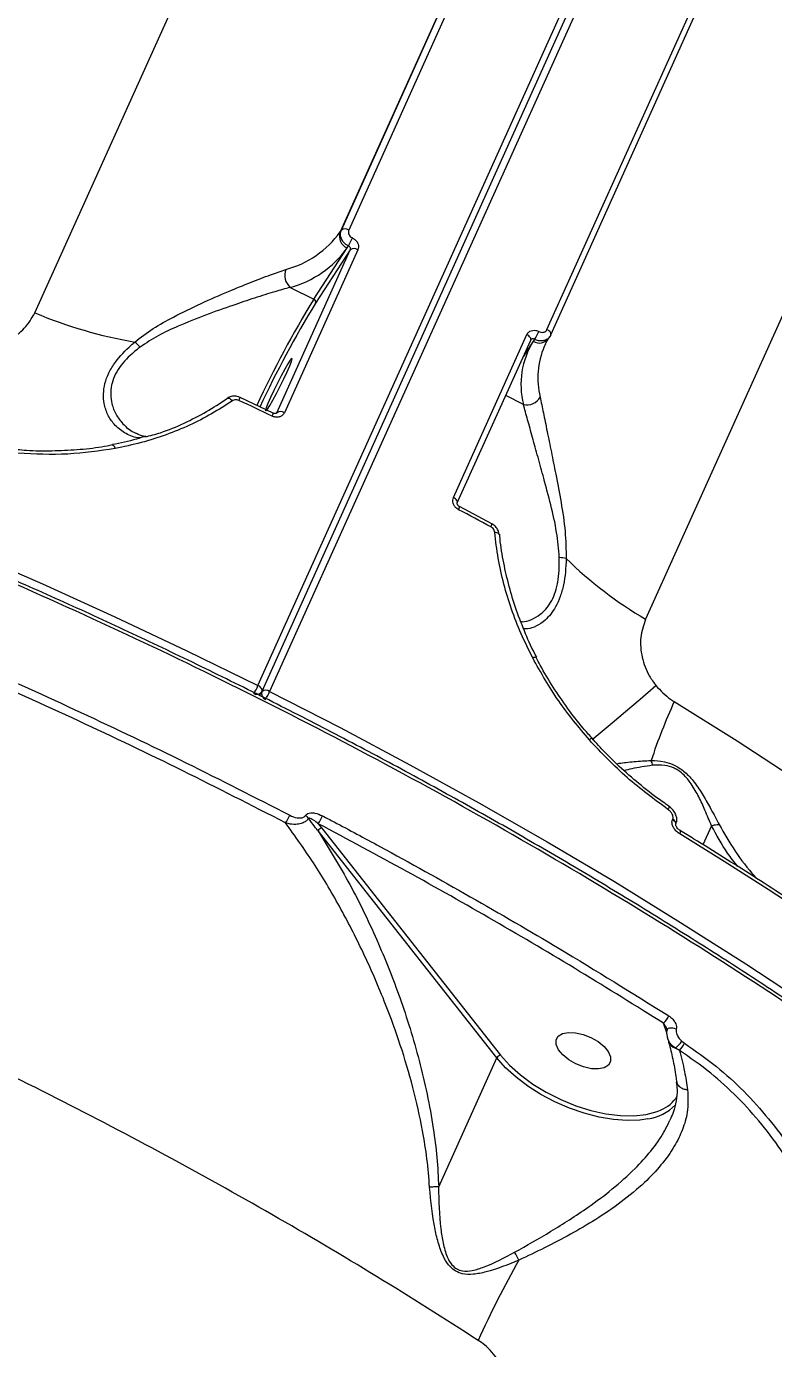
# Model space of a CAD drawing. Header units: millimetres. Extents: x -6523 to 7556, y -5559 to 6101.
# Drawn here: x -1639.4 to -1524.9, y 1370.3 to 1573 of the extents above; entities that cross this region are included whole.
import ezdxf

# ---------------------------------------------------------------- set-up
doc = ezdxf.new("R2010")
doc.units = ezdxf.units.MM
for name, color, linetype in [('DIKOM_ОБЪЕКТ', 7, 'Continuous'), ('DIKOM_РАЗМЕР_ЗОНА', 7, 'Continuous'), ('DIKOM_РАЗМЕР_ОБЪЕКТА', 7, 'Continuous')]:
    doc.layers.add(name, color=color, linetype=linetype)
doc.styles.add('style1', font='arial.ttf', dxfattribs={"width": 0.8})
doc.dimstyles.new('1-50', dxfattribs={"dimtxt": 300, "dimasz": 200, "dimexe": 100, "dimexo": 0, "dimgap": 100, "dimtad": 1, "dimtxsty": 'style1', "dimcen": 200, "dimclrd": 7, "dimclre": 7, "dimclrt": 7, "dimadec": 1, "dimazin": 2, "dimtfac": 1, "dimtmove": 0, "dimatfit": 2, "dimfxl": 0, "dimlwd": 25, "dimlwe": 18, "dimarcsym": 0})

# ---------------------------------------------------------------- blocks, each defined once
blk = doc.blocks.new('*D10')
at = {"layer": 'Defpoints', "color": 0, "transparency": 16777216}
for p in [(-1823.23, 4314.24), (3842.01, -3170.82), (6537.88, -3170.82)]:
    blk.add_point(p, dxfattribs=at)
at = {"layer": 'DIKOM_РАЗМЕР_ОБЪЕКТА', "color": 7, "lineweight": 18, "transparency": 16777216}
for p, q in [((-1823.23, 4314.24), (6637.88, 4314.24)), ((3842.01, -3170.82), (6637.88, -3170.82))]:
    blk.add_line(p, q, dxfattribs=at)
at = {"layer": 'DIKOM_РАЗМЕР_ОБЪЕКТА', "color": 7, "lineweight": 25, "transparency": 16777216}
blk.add_line((6537.88, 3914.24), (6537.88, -2770.82), dxfattribs=at)
at = {"layer": 'DIKOM_РАЗМЕР_ОБЪЕКТА', "color": 7, "transparency": 16777216}
for points in [[(6471.22, 3914.24), (6604.55, 3914.24), (6537.88, 4314.24)], [(6471.22, -2770.82), (6604.55, -2770.82), (6537.88, -3170.82)]]:
    blk.add_solid(points, dxfattribs=at)
at = {"layer": 'DIKOM_РАЗМЕР_ОБЪЕКТА', "color": 7, "transparency": 16777216, "insert": (6304.71, 207.11), "char_height": 300, "attachment_point": 5, "rotation": 90, "style": 'style1'}
blk.add_mtext('7500', dxfattribs=at)
blk = doc.blocks.new('*D13')
at = {"layer": 'Defpoints', "color": 0, "transparency": 16777216}
for p in [(-2358.18, 6101.03), (4341.71, -4605.15), (7455.88, -4605.15)]:
    blk.add_point(p, dxfattribs=at)
at = {"layer": 'DIKOM_РАЗМЕР_ЗОНА', "color": 7, "lineweight": 18, "transparency": 16777216}
for p, q in [((-2358.18, 6101.03), (7555.88, 6101.03)), ((4341.71, -4605.15), (7555.88, -4605.15))]:
    blk.add_line(p, q, dxfattribs=at)
at = {"layer": 'DIKOM_РАЗМЕР_ЗОНА', "color": 7, "lineweight": 25, "transparency": 16777216}
blk.add_line((7455.88, 5701.03), (7455.88, -4205.15), dxfattribs=at)
at = {"layer": 'DIKOM_РАЗМЕР_ЗОНА', "color": 7, "transparency": 16777216}
for points in [[(7389.22, 5701.03), (7522.55, 5701.03), (7455.88, 6101.03)], [(7389.22, -4205.15), (7522.55, -4205.15), (7455.88, -4605.15)]]:
    blk.add_solid(points, dxfattribs=at)
at = {"layer": 'DIKOM_РАЗМЕР_ЗОНА', "color": 7, "transparency": 16777216, "insert": (7222.71, 375.61), "char_height": 300, "attachment_point": 5, "rotation": 90, "style": 'style1'}
blk.add_mtext('10700', dxfattribs=at)

msp = doc.modelspace()

# ---------------------------------------------------------------- linework, layer by layer
at = {"layer": 'DIKOM_ОБЪЕКТ', "color": 7, "linetype": 'Continuous', "lineweight": 15}
for p, q in [((-1603.926, 1471.953), (-1433.659, 1849.744)), ((-1603.297, 1471.104), (-1433.03, 1848.896)), ((-1431.871, 1848.847), (-1602.139, 1471.056)), ((-1638.133, 1529.118), (-1515.005, 1802.314)), ((-1421.372, 1755.339), (-1544.499, 1482.143)), ((-1562.136, 1606.304), (-1591.335, 1541.518)), ((-1591.147, 1541.806), (-1561.948, 1606.592)), ((-1560.808, 1606.599), (-1590.007, 1541.812)), ((-1559.616, 1526.566), (-1530.417, 1591.352)), ((-1559.025, 1525.737), (-1529.826, 1590.523)), ((-1591.335, 1541.518), (-1591.147, 1541.806)), ((-1601.027, 1513.799), (-1589.77, 1538.777)), ((-1588.625, 1538.781), (-1599.882, 1513.803)), ((-1595.379, 1531.206), (-1590.255, 1539.062)), ((-1589.77, 1538.777), (-1595.109, 1530.592)), ((-1590.255, 1539.062), (-1590.056, 1539.367)), ((-1598.991, 1533.018), (-1595.379, 1531.206)), ((-1573.961, 1500.799), (-1562.703, 1525.777)), ((-1573.364, 1499.967), (-1562.107, 1524.945)), ((-1561.72, 1524.746), (-1563.263, 1522.381)), ((-1562.103, 1524.942), (-1562.094, 1524.954)), ((-1561.521, 1525.051), (-1561.72, 1524.746)), ((-1559.341, 1525.214), (-1559.153, 1525.503)), ((-1559.045, 1525.7), (-1559.163, 1525.509)), ((-1559.045, 1525.7), (-1559.025, 1525.737)), ((-1559.975, 1524.078), (-1560.032, 1523.953)), ((-1563.233, 1515.078), (-1565.942, 1516.437)), ((-1601.586, 1513.73), (-1606.669, 1516.134)), ((-1601.057, 1513.751), (-1601.027, 1513.799)), ((-1568.076, 1496.772), (-1573.016, 1499.397)), ((-1603.708, 1470.453), (-1603.371, 1470.969)), ((-1540.931, 1453.451), (-1540.923, 1453.447)), ((-1540.372, 1451.399), (-1540.341, 1451.467)), ((-1567.307, 1414.873), (-1594.725, 1449.684)), ((-1594.698, 1450.788), (-1594.151, 1450.095)), ((-1594.151, 1450.095), (-1566.733, 1415.284)), ((-1539.875, 1450.642), (-1539.851, 1450.696)), ((-1534.386, 1450.474), (-1535.697, 1447.565)), ((-1541.264, 1418.745), (-1541.748, 1420.193)), ((-1541.05, 1417.707), (-1540.986, 1417.471)), ((-1538.945, 1417.426), (-1538.543, 1417.119)), ((-1539.311, 1416.028), (-1539.936, 1416.384)), ((-1576.219, 1395.099), (-1567.307, 1414.873))]:
    msp.add_line(p, q, dxfattribs=at)
at = {"layer": 'DIKOM_ОБЪЕКТ', "color": 7, "linetype": 'Continuous', "lineweight": 15, "flags": 128}
for points in [[(-1839.85, 1546.165), (-1828.911, 1544.649), (-1817.882, 1542.917), (-1806.774, 1540.971), (-1795.594, 1538.812), (-1784.352, 1536.441), (-1773.059, 1533.862), (-1761.723, 1531.076), (-1750.355, 1528.085), (-1738.963, 1524.891), (-1727.557, 1521.499), (-1716.147, 1517.91), (-1704.743, 1514.127), (-1693.354, 1510.154), (-1681.989, 1505.994), (-1670.659, 1501.651), (-1659.372, 1497.128), (-1648.139, 1492.429), (-1636.968, 1487.557), (-1625.869, 1482.518), (-1614.852, 1477.315), (-1603.926, 1471.953)], [(-1559.025, 1525.737), (-1559.007, 1525.791), (-1559.003, 1525.896), (-1559.033, 1526.009), (-1559.096, 1526.127), (-1559.19, 1526.247), (-1559.311, 1526.362), (-1559.455, 1526.47), (-1559.616, 1526.566)], [(-1562.107, 1524.945), (-1562.089, 1525), (-1562.085, 1525.105), (-1562.116, 1525.218), (-1562.18, 1525.337), (-1562.274, 1525.457), (-1562.396, 1525.573), (-1562.541, 1525.681), (-1562.703, 1525.777)], [(-1602.02, 1516.138), (-1602.414, 1515.228), (-1602.672, 1514.551), (-1602.774, 1514.162), (-1602.71, 1514.091), (-1602.487, 1514.346), (-1602.123, 1514.905), (-1601.646, 1515.724), (-1601.095, 1516.735), (-1600.516, 1517.856), (-1599.954, 1518.998), (-1599.457, 1520.067), (-1599.062, 1520.977), (-1598.804, 1521.654), (-1598.702, 1522.044), (-1598.766, 1522.114), (-1598.989, 1521.859), (-1599.353, 1521.3), (-1599.83, 1520.482), (-1600.381, 1519.471), (-1600.96, 1518.349), (-1601.522, 1517.207), (-1602.02, 1516.138)], [(-1608.732, 1515.931), (-1608.67, 1515.998), (-1608.666, 1516)], [(-1608.666, 1516), (-1608.587, 1516.035), (-1608.486, 1516.041), (-1608.371, 1516.017), (-1608.247, 1515.961), (-1608.117, 1515.878), (-1607.986, 1515.769), (-1607.859, 1515.639)], [(-1601.766, 1513.281), (-1602.401, 1513.584), (-1603.037, 1513.886), (-1603.672, 1514.188), (-1604.308, 1514.489), (-1604.945, 1514.789), (-1605.581, 1515.089), (-1606.218, 1515.389), (-1606.855, 1515.688)], [(-1626.224, 1508.821), (-1626.22, 1508.822), (-1626.158, 1508.817), (-1626.09, 1508.777), (-1626.021, 1508.703), (-1625.953, 1508.599), (-1625.887, 1508.467), (-1625.826, 1508.313)], [(-1573.364, 1499.967), (-1573.347, 1500.022), (-1573.343, 1500.127), (-1573.373, 1500.24), (-1573.437, 1500.359), (-1573.532, 1500.479), (-1573.653, 1500.595), (-1573.798, 1500.703), (-1573.961, 1500.799)], [(-1568.218, 1496.304), (-1568.835, 1496.634), (-1569.452, 1496.964), (-1570.07, 1497.293), (-1570.688, 1497.621), (-1571.306, 1497.95), (-1571.925, 1498.277), (-1572.544, 1498.605), (-1573.163, 1498.931)], [(-1566.963, 1495.134), (-1566.967, 1495.155), (-1567.001, 1495.229), (-1567.07, 1495.296), (-1567.172, 1495.354), (-1567.302, 1495.401), (-1567.455, 1495.436), (-1567.627, 1495.455)], [(-1561.276, 1476.253), (-1561.293, 1476.274), (-1561.343, 1476.293), (-1561.423, 1476.295), (-1561.529, 1476.278), (-1561.659, 1476.244), (-1561.806, 1476.194)], [(-1603.297, 1471.104), (-1603.279, 1471.162), (-1603.276, 1471.269), (-1603.31, 1471.386), (-1603.378, 1471.508), (-1603.478, 1471.631), (-1603.606, 1471.748), (-1603.757, 1471.857), (-1603.926, 1471.953)], [(-1552.709, 1463.674), (-1551.44, 1464.743), (-1549.636, 1466.269), (-1547.601, 1467.994), (-1545.355, 1469.903), (-1542.92, 1471.975)], [(-1602.139, 1471.056), (-1591.33, 1465.514), (-1580.632, 1459.822), (-1570.053, 1453.986), (-1559.603, 1448.011), (-1549.29, 1441.9), (-1539.123, 1435.66), (-1529.111, 1429.296), (-1519.262, 1422.813), (-1509.584, 1416.217), (-1500.085, 1409.513), (-1490.774, 1402.706), (-1481.658, 1395.803), (-1472.745, 1388.809), (-1464.043, 1381.731), (-1455.559, 1374.574), (-1447.299, 1367.343)], [(-1540.104, 1469.5), (-1530.466, 1463.469), (-1520.987, 1457.317), (-1511.677, 1451.049), (-1502.545, 1444.671), (-1493.599, 1438.188), (-1484.848, 1431.608), (-1476.299, 1424.935), (-1467.961, 1418.176), (-1459.841, 1411.338), (-1451.946, 1404.426), (-1444.285, 1397.448), (-1436.865, 1390.409), (-1429.691, 1383.316), (-1422.772, 1376.177), (-1416.113, 1368.996)], [(-1540.923, 1453.447), (-1540.915, 1453.438), (-1540.907, 1453.396), (-1540.919, 1453.327), (-1540.951, 1453.233), (-1541.002, 1453.117), (-1541.07, 1452.985)], [(-1539.851, 1450.696), (-1539.827, 1450.793), (-1539.855, 1450.958), (-1539.957, 1451.134), (-1540.123, 1451.309), (-1540.341, 1451.467)], [(-1539.882, 1450.627), (-1539.858, 1450.725), (-1539.886, 1450.89), (-1539.987, 1451.066), (-1540.154, 1451.241), (-1540.372, 1451.399)], [(-1539.246, 1449.215), (-1539.185, 1449.361), (-1539.144, 1449.487), (-1539.122, 1449.589), (-1539.122, 1449.662), (-1539.142, 1449.705), (-1539.148, 1449.709)], [(-1486.946, 1413.928), (-1493.201, 1418.51), (-1499.542, 1423.047), (-1505.965, 1427.537), (-1512.47, 1431.978), (-1519.053, 1436.368), (-1525.711, 1440.705), (-1532.443, 1444.988), (-1539.246, 1449.215)], [(-1539.785, 1419.292), (-1540.047, 1419.386), (-1540.325, 1419.443), (-1540.596, 1419.461), (-1540.837, 1419.436), (-1541.031, 1419.371), (-1541.16, 1419.272), (-1541.209, 1419.173)], [(-1558.206, 1417.629), (-1557.877, 1418.205), (-1557.236, 1418.602), (-1556.336, 1418.787), (-1555.249, 1418.744), (-1554.064, 1418.479), (-1552.876, 1418.011), (-1551.781, 1417.379), (-1550.87, 1416.634), (-1550.214, 1415.837), (-1549.868, 1415.052), (-1549.859, 1414.342), (-1550.188, 1413.765), (-1550.829, 1413.369), (-1551.729, 1413.184), (-1552.816, 1413.226), (-1554.002, 1413.492), (-1555.19, 1413.96), (-1556.284, 1414.591), (-1557.196, 1415.336), (-1557.851, 1416.134), (-1558.198, 1416.919), (-1558.206, 1417.629)], [(-1566.733, 1415.284), (-1565.349, 1413.746), (-1563.692, 1412.263), (-1561.802, 1410.869), (-1559.724, 1409.6), (-1557.508, 1408.484), (-1555.209, 1407.55), (-1552.881, 1406.819), (-1550.581, 1406.31), (-1548.364, 1406.034), (-1546.285, 1405.999), (-1544.392, 1406.205), (-1542.733, 1406.648), (-1542.194, 1406.866)], [(-1544.161, 1405.529), (-1545.37, 1405.356), (-1547.326, 1405.285), (-1549.432, 1405.437), (-1551.641, 1405.81), (-1553.906, 1406.394), (-1556.177, 1407.179), (-1558.406, 1408.146), (-1560.544, 1409.274), (-1562.544, 1410.54), (-1564.363, 1411.915), (-1565.963, 1413.37), (-1567.307, 1414.873)]]:
    msp.add_lwpolyline(points, dxfattribs=at)
at = {"layer": 'DIKOM_ОБЪЕКТ', "color": 7, "linetype": 'Continuous', "lineweight": 15}
for centre, radius, start, end in [((-1603.548, 1550.28), 15.032, 285.01087, 324.34319), ((-1589.483, 1540.866), 1.963, 160.63055, 246.8387), ((-1590.572, 1541.014), 0.978, 54.69301, 126.00195), ((-1603.079, 1548.263), 15.784, 285.01043, 324.34202), ((-1608.563, 1549.166), 20.941, 332.10144, 335.85861), ((-1589.194, 1537.982), 0.982, 54.5334, 125.90786), ((-1597.341, 1534.869), 2.48, 158.91803, 228.28472), ((-1453.148, 1444.413), 166.621, 148.60755, 154.97615), ((-1453.829, 1444.616), 165.384, 148.67766, 154.94558), ((-1595.572, 1530.754), 0.491, 340.63449, 66.82833), ((-1610.632, 1594.64), 71.059, 247.23136, 260.12316), ((-1626.635, 1519.96), 6.033, 40.03601, 50.78456), ((-1551.082, 1518.129), 12.528, 148.11771, 194.09503), ((-1560.791, 1526.301), 1.812, 239.14326, 323.13514), ((-1567.672, 1529.275), 7.462, 325.52098, 336.08838), ((-1548.547, 1519.101), 12.468, 157.09811, 193.43268), ((-1609.731, 1517.148), 3.225, 333.08568, 341.68545), ((-1562.679, 1517.289), 2.279, 255.93316, 331.59498), ((-1603.707, 1514.32), 2.202, 331.84006, 344.45754), ((-1600.452, 1513.004), 0.982, 54.5334, 125.90786), ((-1573.867, 1499.41), 0.851, 325.75892, 359.08745), ((-1568.857, 1496.753), 0.781, 324.89276, 1.41472), ((-1558.042, 1485.218), 6.377, 77.55995, 87.17476), ((-1512.681, 1536.373), 62.876, 225.60651, 239.59898), ((-1614.21, 1476.535), 11.259, 328.99262, 335.98687), ((-1604.096, 1471.513), 0.906, 239.15099, 323.12189), ((-1602.387, 1470.746), 0.987, 162.68624, 246.71487), ((-1604.209, 1471.515), 1, 326.88297, 335.73929), ((-1602.741, 1470.231), 1.021, 53.8449, 123.71437), ((-1611.871, 1475.392), 10.654, 328.59595, 335.98771), ((-1461.173, 1433.326), 86.825, 155.37845, 161.77877), ((-1551.733, 1462.21), 1.986, 121.1717, 134.40945), ((-1546.07, 1459.338), 2.678, 8.5505, 25.13091), ((-1606.98, 1455.628), 8.673, 327.08205, 335.88778), ((-1597.527, 1450.711), 1.597, 33.5933, 56.4067), ((-1600.841, 1455.009), 7.453, 325.50266, 336.1123), ((-1594.065, 1449.369), 0.731, 96.68889, 154.40109), ((-1544.092, 1422.696), 3.429, 313.11477, 336.44318), ((-1539.432, 1417.961), 1.655, 198.57408, 252.26258), ((-1543.591, 1420.854), 5.774, 309.27061, 323.58058), ((-1541.766, 1418.572), 3.536, 313.97927, 335.72675), ((-1566.647, 1414.557), 0.731, 96.69401, 154.39597), ((-1544.262, 1411.893), 5.436, 292.35549, 328.21287), ((-1545.31, 1413.104), 7.662, 278.6226, 314.69101), ((-1570.926, 1380.786), 7.664, 23.85371, 34.07129), ((-1444.826, 1315.951), 137.105, 150.29793, 156.06899)]:
    msp.add_arc(centre, radius, start, end, dxfattribs=at)
for points, knots in [([(-1483.323, 1394.983), (-1486.743, 1397.578), (-1495.957, 1404.569), (-1511.56, 1415.669), (-1530.238, 1428.146), (-1549.705, 1440.302), (-1569.912, 1452.086), (-1590.808, 1463.444), (-1611.934, 1474.127), (-1633.211, 1484.115), (-1654.559, 1493.403), (-1676.326, 1502.141), (-1698.454, 1510.275), (-1720.872, 1517.76), (-1743.088, 1524.433), (-1765.029, 1530.289), (-1786.632, 1535.343), (-1808.248, 1539.677), (-1829.802, 1543.244), (-1851.215, 1546.013), (-1872.016, 1547.923), (-1892.148, 1548.987), (-1911.57, 1549.238), (-1930.598, 1548.679), (-1949.147, 1547.278), (-1967.14, 1545.018), (-1984.182, 1541.949), (-2000.235, 1538.101), (-2015.286, 1533.521), (-2029.582, 1528.133), (-2043.03, 1521.917), (-2055.597, 1514.897), (-2066.396, 1507.474), (-2073.334, 1502.12), (-2076.292, 1499.277), (-2076.597, 1498.984)], [0, 0, 0, 0, 0.0184442, 0.04969, 0.0809599, 0.1122057, 0.1443591, 0.1765388, 0.2086921, 0.2399379, 0.2712077, 0.3024535, 0.3346069, 0.3667865, 0.3989399, 0.4301857, 0.4614556, 0.4927014, 0.5248547, 0.5570344, 0.5891877, 0.6204335, 0.6517033, 0.6829491, 0.7151025, 0.7472821, 0.7794355, 0.8106811, 0.8419511, 0.8731969, 0.9053502, 0.9375297, 0.9696831, 0.9968779, 1, 1, 1, 1]), ([(-1483.305, 1395.508), (-1484.489, 1396.423), (-1488.535, 1399.55), (-1495.633, 1404.802), (-1504.571, 1411.251), (-1513.657, 1417.582), (-1522.858, 1423.788), (-1532.178, 1429.87), (-1541.62, 1435.829), (-1551.188, 1441.669), (-1560.883, 1447.392), (-1570.709, 1452.998), (-1580.668, 1458.49), (-1590.762, 1463.869), (-1600.998, 1469.137), (-1611.363, 1474.288), (-1621.825, 1479.306), (-1632.341, 1484.169), (-1642.882, 1488.863), (-1653.443, 1493.388), (-1664.029, 1497.745), (-1674.642, 1501.937), (-1685.288, 1505.965), (-1695.967, 1509.83), (-1706.684, 1513.533), (-1717.441, 1517.075), (-1728.242, 1520.458), (-1739.084, 1523.68), (-1749.941, 1526.732), (-1760.767, 1529.602), (-1771.523, 1532.278), (-1782.197, 1534.759), (-1792.794, 1537.045), (-1803.32, 1539.138), (-1813.777, 1541.04), (-1824.169, 1542.751), (-1834.497, 1544.271), (-1844.766, 1545.601), (-1854.978, 1546.741), (-1865.135, 1547.691), (-1875.218, 1548.448), (-1885.188, 1549.01), (-1895.004, 1549.373), (-1904.649, 1549.536), (-1914.126, 1549.501), (-1923.439, 1549.268), (-1932.59, 1548.837), (-1941.584, 1548.209), (-1950.422, 1547.383), (-1959.107, 1546.359), (-1967.641, 1545.136), (-1976.027, 1543.713), (-1984.254, 1542.092), (-1992.295, 1540.279), (-2000.115, 1538.279), (-2007.697, 1536.097), (-2015.036, 1533.735), (-2022.137, 1531.191), (-2029.003, 1528.467), (-2035.636, 1525.56), (-2042.038, 1522.472), (-2048.21, 1519.199), (-2054.154, 1515.743), (-2059.87, 1512.1), (-2065.362, 1508.276), (-2070.586, 1504.265), (-2074.282, 1501.249), (-2076.15, 1499.523), (-2076.452, 1499.244)], [0, 0, 0, 0, 0.0064609, 0.0220861, 0.0377157, 0.0532677, 0.0687479, 0.084174, 0.0995636, 0.1149342, 0.1303035, 0.1456855, 0.1610954, 0.1765507, 0.1920689, 0.2076676, 0.2233012, 0.2388777, 0.2543768, 0.2698166, 0.2852147, 0.3005886, 0.3159561, 0.3313329, 0.3467323, 0.3621721, 0.3776696, 0.3932424, 0.4088786, 0.4244889, 0.4400112, 0.4554691, 0.4708801, 0.486262, 0.5016321, 0.517008, 0.5324016, 0.5478303, 0.5633116, 0.578863, 0.5944935, 0.6101222, 0.6256725, 0.6411532, 0.6565817, 0.6719757, 0.6873527, 0.7027303, 0.718122, 0.7335431, 0.7490114, 0.7645442, 0.7801587, 0.7957935, 0.811373, 0.8268766, 0.8423217, 0.8577256, 0.8731055, 0.8884787, 0.9038609, 0.9192648, 0.9347078, 0.9502066, 0.9657787, 0.981401, 0.9969862, 1, 1, 1, 1]), ([(-1590.056, 1539.367), (-1590.185, 1539.439), (-1590.51, 1539.622), (-1590.93, 1540.056), (-1591.226, 1540.632), (-1591.324, 1541.25), (-1591.206, 1541.62), (-1591.147, 1541.806)], [0, 0, 0, 0, 0.1417238, 0.3564081, 0.5709468, 0.7854399, 1, 1, 1, 1]), ([(-1590.007, 1541.812), (-1590.036, 1541.72), (-1590.095, 1541.535), (-1590.045, 1541.227), (-1589.895, 1540.941), (-1589.682, 1540.726), (-1589.518, 1540.636), (-1589.453, 1540.601)], [0, 0, 0, 0, 0.2142173, 0.4285345, 0.6431538, 0.8580422, 1, 1, 1, 1]), ([(-1589.77, 1538.777), (-1589.755, 1538.823), (-1589.726, 1538.915), (-1589.753, 1539.067), (-1589.83, 1539.206), (-1589.939, 1539.309), (-1590.022, 1539.35), (-1590.056, 1539.367)], [0, 0, 0, 0, 0.214, 0.4280723, 0.642753, 0.8578619, 1, 1, 1, 1]), ([(-1589.453, 1540.601), (-1589.356, 1540.547), (-1589.11, 1540.412), (-1588.792, 1540.09), (-1588.567, 1539.66), (-1588.492, 1539.198), (-1588.58, 1538.92), (-1588.625, 1538.781)], [0, 0, 0, 0, 0.1418355, 0.3567266, 0.5713442, 0.7857353, 1, 1, 1, 1]), ([(-1622.821, 1524.634), (-1621.902, 1525.343), (-1620.059, 1526.762), (-1616.562, 1528.679), (-1612.647, 1530.59), (-1608.639, 1532.326), (-1605.065, 1533.794), (-1602.068, 1534.952), (-1600.422, 1535.504), (-1599.655, 1535.761)], [0, 0, 0, 0, 0.1281518, 0.2567392, 0.4268172, 0.5968778, 0.7373126, 0.877574, 1, 1, 1, 1]), ([(-1598.991, 1533.018), (-1599.762, 1532.804), (-1601.422, 1532.345), (-1604.413, 1531.397), (-1607.971, 1530.201), (-1611.95, 1528.799), (-1615.822, 1527.24), (-1619.279, 1525.673), (-1621.105, 1524.451), (-1622.016, 1523.841)], [0, 0, 0, 0, 0.12270462, 0.26426568, 0.40599267, 0.57712141, 0.74823687, 0.87438608, 1, 1, 1, 1]), ([(-1646.725, 1524.053), (-1646.145, 1524.064), (-1644.522, 1524.095), (-1642.02, 1524.922), (-1639.569, 1526.639), (-1638.615, 1528.287), (-1638.133, 1529.118)], [0, 0, 0, 0, 0.1529609, 0.4283747, 0.7114383, 1, 1, 1, 1]), ([(-1562.703, 1525.777), (-1562.658, 1525.859), (-1562.544, 1526.068), (-1562.237, 1526.314), (-1561.803, 1526.454), (-1561.315, 1526.447), (-1561.005, 1526.316), (-1560.851, 1526.251)], [0, 0, 0, 0, 0.1405858, 0.3550825, 0.5698646, 0.7848849, 1, 1, 1, 1]), ([(-1560.851, 1526.251), (-1560.747, 1526.207), (-1560.541, 1526.12), (-1560.216, 1526.115), (-1559.927, 1526.208), (-1559.722, 1526.372), (-1559.646, 1526.511), (-1559.616, 1526.566)], [0, 0, 0, 0, 0.2151467, 0.4302087, 0.6450421, 0.8595188, 1, 1, 1, 1]), ([(-1622.01, 1509.935), (-1622.139, 1509.943), (-1623.032, 1510.003), (-1624.417, 1510.677), (-1625.954, 1511.869), (-1626.996, 1513.438), (-1627.534, 1515.031), (-1627.662, 1516.67), (-1627.455, 1518.256), (-1626.847, 1519.912), (-1625.613, 1521.955), (-1624.124, 1523.519), (-1622.995, 1524.485), (-1622.821, 1524.634)], [0, 0, 0, 0, 0.0230668, 0.1597144, 0.2963008, 0.40486, 0.513295, 0.5932589, 0.6731306, 0.7544412, 0.8357428, 0.9746057, 1, 1, 1, 1]), ([(-1561.521, 1525.051), (-1561.571, 1525.075), (-1561.672, 1525.122), (-1561.831, 1525.129), (-1561.972, 1525.085), (-1562.061, 1525.019), (-1562.092, 1524.967), (-1562.098, 1524.956)], [0, 0, 0, 0, 0.2352652, 0.4701853, 0.7046072, 0.9385467, 1, 1, 1, 1]), ([(-1559.163, 1525.509), (-1559.188, 1525.465), (-1559.309, 1525.256), (-1559.671, 1524.984), (-1560.246, 1524.791), (-1560.9, 1524.796), (-1561.314, 1524.966), (-1561.521, 1525.051)], [0, 0, 0, 0, 0.06153439, 0.2960414, 0.530698, 0.76535256, 1, 1, 1, 1]), ([(-1559.948, 1524.045), (-1559.855, 1524.273), (-1559.688, 1524.678), (-1559.447, 1525.051), (-1559.341, 1525.214)], [0, 0, 0, 0, 0.5613097, 1, 1, 1, 1]), ([(-1622.016, 1523.841), (-1622.188, 1523.709), (-1623.285, 1522.863), (-1624.685, 1521.51), (-1625.826, 1519.73), (-1626.218, 1518.7), (-1626.47, 1517.643), (-1626.568, 1516.563), (-1626.351, 1515.013), (-1625.73, 1513.464), (-1624.584, 1511.976), (-1623.505, 1511), (-1622.689, 1510.693), (-1622.552, 1510.641)], [0, 0, 0, 0, 0.0293054, 0.1876637, 0.2700991, 0.3557248, 0.3715551, 0.4618427, 0.5548507, 0.6799748, 0.8085729, 0.9677633, 1, 1, 1, 1]), ([(-1606.676, 1516.12), (-1606.754, 1516.159), (-1607.062, 1516.317), (-1607.655, 1516.367), (-1608.273, 1516.26), (-1608.553, 1516.048), (-1608.649, 1515.975)], [0, 0, 0, 0, 0.1233887, 0.4906514, 0.8257066, 1, 1, 1, 1]), ([(-1607.859, 1515.639), (-1608.902, 1514.953), (-1610.989, 1513.581), (-1614.391, 1511.854), (-1617.998, 1510.375), (-1621.806, 1509.157), (-1624.486, 1508.594), (-1625.826, 1508.313)], [0, 0, 0, 0, 0.1976826, 0.3953856, 0.5930893, 0.7965463, 1, 1, 1, 1]), ([(-1621.254, 1510.095), (-1620.447, 1510.295), (-1618.345, 1510.813), (-1615.235, 1512.187), (-1611.824, 1513.886), (-1609.753, 1515.256), (-1608.732, 1515.931)], [0, 0, 0, 0, 0.1732556, 0.4514266, 0.7295996, 1, 1, 1, 1]), ([(-1606.855, 1515.688), (-1606.961, 1515.727), (-1607.174, 1515.806), (-1607.506, 1515.798), (-1607.732, 1515.722), (-1607.837, 1515.654), (-1607.859, 1515.639)], [0, 0, 0, 0, 0.3067007, 0.6132446, 0.9194331, 1, 1, 1, 1]), ([(-1557.727, 1491.587), (-1557.838, 1492.88), (-1558.07, 1495.596), (-1559.029, 1499.694), (-1560.044, 1503.535), (-1560.998, 1506.992), (-1561.841, 1510.019), (-1562.604, 1512.811), (-1563.023, 1514.323), (-1563.233, 1515.078)], [0, 0, 0, 0, 0.1463751, 0.3075785, 0.4690112, 0.6020971, 0.7351096, 0.8676417, 1, 1, 1, 1]), ([(-1560.674, 1516.205), (-1560.512, 1515.429), (-1560.189, 1513.877), (-1559.602, 1510.965), (-1558.951, 1507.79), (-1558.218, 1504.143), (-1557.449, 1500.072), (-1556.755, 1495.695), (-1556.696, 1492.829), (-1556.668, 1491.445)], [0, 0, 0, 0, 0.1316602, 0.2634908, 0.3951394, 0.5268768, 0.6882987, 0.8495365, 1, 1, 1, 1]), ([(-1599.882, 1513.803), (-1599.927, 1513.72), (-1600.042, 1513.511), (-1600.352, 1513.259), (-1600.793, 1513.109), (-1601.291, 1513.101), (-1601.608, 1513.221), (-1601.766, 1513.281)], [0, 0, 0, 0, 0.1406202, 0.355112, 0.5698754, 0.7848661, 1, 1, 1, 1]), ([(-1601.067, 1513.747), (-1601.072, 1513.734), (-1601.08, 1513.712), (-1601.179, 1513.669), (-1601.314, 1513.656), (-1601.459, 1513.675), (-1601.549, 1513.717), (-1601.585, 1513.734)], [0, 0, 0, 0, 0.3020849, 0.5215918, 0.702217, 0.8804633, 1, 1, 1, 1]), ([(-1621.162, 1510.12), (-1621.565, 1510.21), (-1622.078, 1510.325), (-1622.485, 1510.575), (-1622.573, 1510.629)], [0, 0, 0, 0, 0.7852549, 1, 1, 1, 1]), ([(-1626.234, 1508.861), (-1626.787, 1508.75), (-1628.564, 1508.393), (-1631.667, 1508.064), (-1635.51, 1507.884), (-1638.58, 1507.914), (-1640.36, 1508.08), (-1640.839, 1508.124)], [0, 0, 0, 0, 0.11827123, 0.38021492, 0.64213052, 0.90377128, 1, 1, 1, 1]), ([(-1625.826, 1508.313), (-1628.231, 1507.951), (-1633.099, 1507.219), (-1638.172, 1507.462), (-1640.738, 1507.585)], [0, 0, 0, 0, 0.4941776, 1, 1, 1, 1]), ([(-1621.156, 1510.202), (-1621.621, 1510.053), (-1623.267, 1509.524), (-1624.981, 1509.117), (-1626.242, 1508.907), (-1626.244, 1508.906)], [0, 0, 0, 0, 0.2823029, 0.998779, 1, 1, 1, 1]), ([(-1573.163, 1498.931), (-1573.259, 1498.989), (-1573.498, 1499.133), (-1573.808, 1499.469), (-1574.024, 1499.91), (-1574.095, 1500.381), (-1574.005, 1500.659), (-1573.961, 1500.799)], [0, 0, 0, 0, 0.141826, 0.3567201, 0.5713302, 0.7857192, 1, 1, 1, 1]), ([(-1573.014, 1499.401), (-1573.041, 1499.414), (-1573.116, 1499.452), (-1573.225, 1499.551), (-1573.319, 1499.679), (-1573.37, 1499.802), (-1573.382, 1499.909), (-1573.37, 1499.957), (-1573.362, 1499.97), (-1573.36, 1499.974)], [0, 0, 0, 0, 0.080981, 0.2270087, 0.3736663, 0.5248729, 0.6833847, 0.90282, 1, 1, 1, 1]), ([(-1567.627, 1495.455), (-1567.647, 1495.559), (-1567.686, 1495.765), (-1567.874, 1496.048), (-1568.069, 1496.219), (-1568.192, 1496.289), (-1568.218, 1496.304)], [0, 0, 0, 0, 0.3057229, 0.6116201, 0.9180159, 1, 1, 1, 1]), ([(-1566.983, 1495.133), (-1566.987, 1495.222), (-1567.003, 1495.541), (-1567.262, 1496.061), (-1567.651, 1496.542), (-1567.985, 1496.693), (-1568.091, 1496.741)], [0, 0, 0, 0, 0.1319661, 0.4717035, 0.8306733, 1, 1, 1, 1]), ([(-1561.806, 1476.194), (-1562.416, 1477.426), (-1563.634, 1479.89), (-1565.095, 1483.683), (-1566.278, 1487.553), (-1567.164, 1491.49), (-1567.473, 1494.134), (-1567.627, 1495.455)], [0, 0, 0, 0, 0.197836, 0.3955009, 0.5931684, 0.796585, 1, 1, 1, 1]), ([(-1561.184, 1476.295), (-1561.286, 1476.481), (-1562.009, 1477.809), (-1563.12, 1480.365), (-1564.488, 1483.949), (-1565.578, 1487.596), (-1566.361, 1491.26), (-1566.787, 1493.8), (-1566.863, 1495.1), (-1566.868, 1495.187)], [0, 0, 0, 0, 0.0309581, 0.2203698, 0.4110714, 0.602616, 0.7945256, 0.9861138, 1, 1, 1, 1]), ([(-1563.619, 1481.775), (-1563.537, 1481.767), (-1563.026, 1481.72), (-1561.998, 1482.056), (-1560.486, 1482.863), (-1559.23, 1484.249), (-1558.411, 1485.972), (-1558.104, 1487.079), (-1557.874, 1488.293), (-1557.72, 1489.616), (-1557.725, 1490.924), (-1557.727, 1491.587)], [0, 0, 0, 0, 0.0297809, 0.1836832, 0.3415292, 0.545637, 0.6494615, 0.757034, 0.7725094, 0.8846917, 1, 1, 1, 1]), ([(-1556.668, 1491.445), (-1556.699, 1490.746), (-1556.762, 1489.35), (-1557.058, 1487.367), (-1557.56, 1485.56), (-1558.445, 1483.592), (-1559.732, 1482.023), (-1561.231, 1481.048), (-1562.372, 1480.607), (-1562.994, 1480.646), (-1563.199, 1480.659)], [0, 0, 0, 0, 0.1091648, 0.2181991, 0.3282879, 0.4383595, 0.6344275, 0.7811487, 0.9280631, 1, 1, 1, 1]), ([(-1663.589, 1482.106), (-1658.138, 1479.815), (-1647.236, 1475.234), (-1631.026, 1467.879), (-1614.928, 1460.206), (-1604.352, 1454.792), (-1599.063, 1452.085)], [0, 0, 0, 0, 0.2490993, 0.4981996, 0.7491005, 1, 1, 1, 1]), ([(-1544.499, 1482.143), (-1544.808, 1481.224), (-1545.421, 1479.405), (-1545.167, 1476.331), (-1544.236, 1473.782), (-1543.266, 1472.45), (-1542.92, 1471.975)], [0, 0, 0, 0, 0.28856954, 0.57162843, 0.84704251, 1, 1, 1, 1]), ([(-1570.144, 1371.566), (-1575.325, 1374.86), (-1585.692, 1381.453), (-1601.734, 1390.909), (-1618.082, 1400.021), (-1634.96, 1408.852), (-1652.338, 1417.369), (-1670.191, 1425.534), (-1688.231, 1433.212), (-1706.935, 1440.587), (-1726.271, 1447.582), (-1746.188, 1454.127), (-1766.289, 1460.065), (-1786.507, 1465.35), (-1806.774, 1469.947), (-1826.621, 1473.75), (-1845.986, 1476.768), (-1864.824, 1479.026), (-1883.465, 1480.565), (-1901.834, 1481.348), (-1919.857, 1481.354), (-1937.122, 1480.583), (-1953.59, 1479.06), (-1969.236, 1476.822), (-1984.331, 1473.833), (-1998.796, 1470.071), (-2012.563, 1465.529), (-2024.489, 1460.651), (-2034.749, 1455.628), (-2043.557, 1450.612), (-2051.79, 1445.168), (-2059.414, 1439.313), (-2066.398, 1433.076), (-2072.734, 1426.446), (-2078.474, 1419.454), (-2081.737, 1414.482), (-2083.369, 1411.996)], [0, 0, 0, 0, 0.0277653, 0.0555639, 0.0833624, 0.1111276, 0.1400315, 0.1689729, 0.1979143, 0.226818, 0.2582448, 0.2896959, 0.3211225, 0.3534673, 0.3858385, 0.4181832, 0.4495061, 0.4808531, 0.5121759, 0.5444126, 0.5766758, 0.6089124, 0.640161, 0.6714337, 0.7026821, 0.7348413, 0.7670266, 0.7991857, 0.8241463, 0.8491072, 0.8742671, 0.8994269, 0.9244695, 0.9495122, 0.9747561, 1, 1, 1, 1]), ([(-1599.699, 1450.915), (-1604.938, 1453.597), (-1615.416, 1458.961), (-1631.438, 1466.602), (-1647.65, 1473.962), (-1658.606, 1478.566), (-1664.084, 1480.869)], [0, 0, 0, 0, 0.2491005, 0.4982002, 0.7491004, 1, 1, 1, 1]), ([(-1553.122, 1463.628), (-1554.757, 1465.584), (-1558.064, 1469.542), (-1560.549, 1473.959), (-1561.806, 1476.194)], [0, 0, 0, 0, 0.4941715, 1, 1, 1, 1]), ([(-1552.737, 1463.93), (-1553.183, 1464.426), (-1554.504, 1465.893), (-1556.498, 1468.499), (-1558.698, 1471.724), (-1560.274, 1474.33), (-1561.052, 1475.872), (-1561.251, 1476.266)], [0, 0, 0, 0, 0.1317671, 0.3901714, 0.6497545, 0.9103356, 1, 1, 1, 1]), ([(-1542.92, 1471.975), (-1542.204, 1471.213), (-1541.414, 1470.372), (-1540.387, 1469.677), (-1540.201, 1469.56), (-1540.104, 1469.5)], [0, 0, 0, 0, 0.8217594, 0.9078656, 1, 1, 1, 1]), ([(-1541.07, 1452.985), (-1543.204, 1454.546), (-1547.526, 1457.707), (-1551.241, 1461.638), (-1553.122, 1463.628)], [0, 0, 0, 0, 0.4937928, 1, 1, 1, 1]), ([(-1540.913, 1453.477), (-1541.133, 1453.621), (-1542.455, 1454.484), (-1544.77, 1456.282), (-1547.819, 1458.867), (-1550.492, 1461.419), (-1552.062, 1463.17), (-1552.741, 1463.928)], [0, 0, 0, 0, 0.050482, 0.3032954, 0.5559543, 0.8080327, 1, 1, 1, 1]), ([(-1548.921, 1459.984), (-1548.791, 1460.004), (-1548.036, 1460.12), (-1546.291, 1460.345), (-1544.531, 1460.432), (-1543.645, 1460.475)], [0, 0, 0, 0, 0.0933786, 0.5435306, 1, 1, 1, 1]), ([(-1543.421, 1459.736), (-1544.535, 1459.575), (-1546.155, 1459.341), (-1547.417, 1459.016), (-1547.812, 1458.914)], [0, 0, 0, 0, 0.687152, 1, 1, 1, 1]), ([(-1543.645, 1460.475), (-1542.982, 1460.448), (-1541.827, 1460.401), (-1540.009, 1459.809), (-1538.377, 1458.713), (-1536.903, 1457.055), (-1535.612, 1455.098), (-1534.391, 1452.885), (-1533.636, 1451.427), (-1533.228, 1450.639)], [0, 0, 0, 0, 0.1507822, 0.2625312, 0.3758101, 0.5043443, 0.6598388, 0.8160156, 1, 1, 1, 1]), ([(-1534.386, 1450.474), (-1534.714, 1451.261), (-1535.315, 1452.7), (-1536.298, 1454.879), (-1537.363, 1456.778), (-1538.557, 1458.284), (-1539.54, 1459.007), (-1540.489, 1459.487), (-1541.776, 1459.833), (-1542.815, 1459.772), (-1543.421, 1459.736)], [0, 0, 0, 0, 0.1920633, 0.3511788, 0.5094844, 0.6344335, 0.7186514, 0.7420901, 0.8495975, 1, 1, 1, 1]), ([(-1596.197, 1451.595), (-1596.238, 1451.536), (-1596.373, 1451.345), (-1596.728, 1451.046), (-1597.337, 1450.772), (-1598.233, 1450.632), (-1599.06, 1450.716), (-1599.571, 1450.875), (-1599.699, 1450.915)], [0, 0, 0, 0, 0.0635523, 0.2059356, 0.3867626, 0.5938483, 0.8977531, 1, 1, 1, 1]), ([(-1599.063, 1452.085), (-1598.691, 1451.923), (-1598.139, 1451.684), (-1597.413, 1451.645), (-1596.995, 1451.738), (-1596.754, 1451.894), (-1596.669, 1452.007), (-1596.643, 1452.042)], [0, 0, 0, 0, 0.4385639, 0.648697, 0.8192247, 0.9451838, 1, 1, 1, 1]), ([(-1596.643, 1452.042), (-1596.615, 1452.079), (-1596.523, 1452.2), (-1596.262, 1452.364), (-1595.8, 1452.466), (-1595.013, 1452.421), (-1594.417, 1452.162), (-1594.026, 1451.991)], [0, 0, 0, 0, 0.0555037, 0.178408, 0.349535, 0.5728876, 1, 1, 1, 1]), ([(-1594.698, 1450.788), (-1594.934, 1450.982), (-1595.284, 1451.268), (-1595.738, 1451.53), (-1595.986, 1451.623), (-1596.135, 1451.638), (-1596.184, 1451.604), (-1596.197, 1451.595)], [0, 0, 0, 0, 0.4939183, 0.7308252, 0.8854759, 0.9701024, 1, 1, 1, 1]), ([(-1594.725, 1449.684), (-1594.887, 1449.896), (-1595.375, 1450.535), (-1595.868, 1451.171), (-1596.197, 1451.595)], [0, 0, 0, 0, 0.33202906, 1, 1, 1, 1]), ([(-1594.026, 1451.991), (-1593.44, 1451.682), (-1590.508, 1450.134), (-1582.916, 1446.059), (-1571.366, 1439.633), (-1556.53, 1431.014), (-1546.525, 1424.793), (-1540.948, 1421.326)], [0, 0, 0, 0, 0.03215735, 0.16079203, 0.41828346, 0.67577557, 1, 1, 1, 1]), ([(-1540.341, 1451.467), (-1540.323, 1451.52), (-1540.276, 1451.654), (-1540.288, 1451.926), (-1540.413, 1452.285), (-1540.676, 1452.673), (-1540.938, 1452.88), (-1541.07, 1452.985)], [0, 0, 0, 0, 0.103393, 0.2624406, 0.4611361, 0.7281905, 1, 1, 1, 1]), ([(-1539.867, 1450.703), (-1539.812, 1450.838), (-1539.686, 1451.144), (-1539.706, 1451.687), (-1539.887, 1452.293), (-1540.284, 1452.907), (-1540.671, 1453.289), (-1540.915, 1453.44), (-1540.924, 1453.446)], [0, 0, 0, 0, 0.138344, 0.3132937, 0.5034817, 0.7296242, 0.9902526, 1, 1, 1, 1]), ([(-1577.615, 1395.07), (-1577.731, 1396.515), (-1577.965, 1399.407), (-1578.798, 1404.541), (-1580.114, 1410.408), (-1582.048, 1416.875), (-1584.569, 1423.81), (-1587.672, 1430.958), (-1591.399, 1438.191), (-1595.364, 1444.873), (-1598.255, 1448.902), (-1599.699, 1450.915)], [0, 0, 0, 0, 0.0661315, 0.1323033, 0.2383366, 0.3447313, 0.4509763, 0.5939556, 0.7292235, 0.8647217, 1, 1, 1, 1]), ([(-1594.725, 1449.684), (-1593.064, 1446.994), (-1589.725, 1441.584), (-1585.577, 1432.942), (-1582.596, 1425.437), (-1580.586, 1419.39), (-1579.172, 1414.449), (-1577.959, 1409.337), (-1577.062, 1404.367), (-1576.447, 1399.608), (-1576.295, 1396.607), (-1576.219, 1395.099)], [0, 0, 0, 0, 0.1791396, 0.3602508, 0.5134585, 0.5983431, 0.683217, 0.7698416, 0.8564349, 0.9278916, 1, 1, 1, 1]), ([(-1541.748, 1420.193), (-1546.019, 1422.858), (-1554.56, 1428.189), (-1567.704, 1435.934), (-1581.061, 1443.505), (-1590.152, 1448.36), (-1594.698, 1450.788)], [0, 0, 0, 0, 0.2493144, 0.498629, 0.7493151, 1, 1, 1, 1]), ([(-1539.246, 1449.215), (-1539.414, 1449.333), (-1539.777, 1449.587), (-1540.188, 1450.092), (-1540.417, 1450.606), (-1540.481, 1451.049), (-1540.408, 1451.283), (-1540.372, 1451.399)], [0, 0, 0, 0, 0.2267461, 0.491972, 0.6959377, 0.8477168, 1, 1, 1, 1]), ([(-1539.148, 1449.712), (-1539.158, 1449.718), (-1539.317, 1449.801), (-1539.547, 1450.011), (-1539.757, 1450.291), (-1539.843, 1450.474), (-1539.871, 1450.576), (-1539.877, 1450.634), (-1539.874, 1450.649), (-1539.875, 1450.645), (-1539.876, 1450.644)], [0, 0, 0, 0, 0.026794, 0.4102605, 0.6388873, 0.7703073, 0.8536304, 0.913562, 0.9806025, 1, 1, 1, 1]), ([(-1486.9, 1414.457), (-1488.436, 1415.589), (-1492.89, 1418.874), (-1500.393, 1424.243), (-1509.458, 1430.528), (-1518.681, 1436.714), (-1527.889, 1442.688), (-1534.743, 1446.998), (-1538.46, 1449.286), (-1539.148, 1449.709)], [0, 0, 0, 0, 0.0925246, 0.2683161, 0.444109, 0.6198987, 0.7956864, 0.9622204, 1, 1, 1, 1]), ([(-1534.38, 1450.48), (-1534.381, 1450.479), (-1534.383, 1450.478), (-1534.384, 1450.476), (-1534.385, 1450.475), (-1534.386, 1450.474)], [0, 0, 0, 0, 0.2910906, 0.6730544, 1, 1, 1, 1]), ([(-1534.38, 1450.48), (-1534.174, 1450.539), (-1533.8, 1450.647), (-1533.424, 1450.659), (-1533.259, 1450.642), (-1533.228, 1450.639)], [0, 0, 0, 0, 0.4994742, 0.9072945, 1, 1, 1, 1]), ([(-1530.357, 1444.21), (-1530.895, 1444.895), (-1532.455, 1446.883), (-1533.618, 1449.056), (-1534.38, 1450.48)], [0, 0, 0, 0, 0.3446452, 1, 1, 1, 1]), ([(-1533.228, 1450.639), (-1532.436, 1449.275), (-1530.844, 1446.533), (-1528.788, 1443.814), (-1527.549, 1442.482), (-1527.436, 1442.362)], [0, 0, 0, 0, 0.4733424, 0.9523413, 1, 1, 1, 1]), ([(-1540.948, 1421.326), (-1540.89, 1421.287), (-1540.613, 1421.103), (-1540.208, 1420.714), (-1539.883, 1420.172), (-1539.739, 1419.691), (-1539.769, 1419.425), (-1539.785, 1419.292)], [0, 0, 0, 0, 0.0843449, 0.4026445, 0.651829, 0.8254896, 1, 1, 1, 1]), ([(-1541.241, 1419.327), (-1541.246, 1419.347), (-1541.286, 1419.488), (-1541.433, 1419.753), (-1541.602, 1420.014), (-1541.722, 1420.161), (-1541.748, 1420.193)], [0, 0, 0, 0, 0.0558635, 0.3923489, 0.870318, 1, 1, 1, 1]), ([(-1541.208, 1419.174), (-1541.209, 1419.171), (-1541.293, 1418.961), (-1541.29, 1418.54), (-1541.184, 1418.155), (-1541.139, 1417.989)], [0, 0, 0, 0, 0.0089914, 0.5711683, 1, 1, 1, 1]), ([(-1541.239, 1419.327), (-1541.235, 1419.316), (-1541.219, 1419.276), (-1541.21, 1419.217), (-1541.208, 1419.176), (-1541.211, 1419.167), (-1541.21, 1419.172), (-1541.21, 1419.172)], [0, 0, 0, 0, 0.1172923, 0.4322158, 0.7318731, 0.9955017, 1, 1, 1, 1]), ([(-1539.785, 1419.292), (-1539.8, 1419.154), (-1539.831, 1418.878), (-1539.679, 1418.371), (-1539.387, 1417.864), (-1539.085, 1417.565), (-1538.945, 1417.426)], [0, 0, 0, 0, 0.2096708, 0.4181796, 0.729876, 1, 1, 1, 1]), ([(-1539.936, 1416.384), (-1540.151, 1416.559), (-1540.623, 1416.944), (-1541.031, 1417.528), (-1541.118, 1417.906), (-1541.137, 1417.989)], [0, 0, 0, 0, 0.3942818, 0.866054, 1, 1, 1, 1]), ([(-1541.006, 1417.43), (-1540.979, 1417.339), (-1540.73, 1416.493), (-1540.328, 1414.716), (-1539.934, 1412.702), (-1539.778, 1411.445), (-1539.743, 1411.157)], [0, 0, 0, 0, 0.0498941, 0.4622653, 0.8770337, 1, 1, 1, 1]), ([(-1538.543, 1417.119), (-1536.884, 1415.971), (-1533.693, 1413.762), (-1529.395, 1409.814), (-1525.565, 1405.587), (-1522.147, 1400.976), (-1519.193, 1396.045), (-1516.719, 1390.868), (-1514.748, 1385.523), (-1513.326, 1380.082), (-1512.394, 1374.612), (-1512.225, 1371.02), (-1512.14, 1369.226)], [0, 0, 0, 0, 0.1070827, 0.205973, 0.305184, 0.404077, 0.5033369, 0.6029174, 0.7021792, 0.801347, 0.9008328, 1, 1, 1, 1]), ([(-1539.311, 1416.028), (-1539.035, 1414.968), (-1538.544, 1413.083), (-1538.203, 1410.936), (-1538.054, 1409.997)], [0, 0, 0, 0, 0.5623907, 1, 1, 1, 1]), ([(-1513.507, 1369.111), (-1513.588, 1370.869), (-1513.751, 1374.39), (-1514.659, 1379.751), (-1516.046, 1385.084), (-1517.971, 1390.322), (-1520.389, 1395.393), (-1523.276, 1400.224), (-1526.618, 1404.739), (-1530.363, 1408.878), (-1534.567, 1412.743), (-1537.688, 1414.904), (-1539.311, 1416.028)], [0, 0, 0, 0, 0.099279, 0.1988747, 0.2981534, 0.3974215, 0.4970079, 0.5962722, 0.6950876, 0.7942211, 0.8930326, 1, 1, 1, 1]), ([(-1539.788, 1411.177), (-1539.738, 1410.793), (-1539.613, 1409.842), (-1539.775, 1408.278), (-1540.142, 1406.719), (-1540.584, 1405.741), (-1540.758, 1405.354)], [0, 0, 0, 0, 0.2033549, 0.5038393, 0.8039483, 1, 1, 1, 1]), ([(-1539.696, 1411.189), (-1539.689, 1411.093), (-1539.668, 1410.826), (-1539.327, 1410.451), (-1538.794, 1410.155), (-1538.328, 1410.035), (-1538.096, 1410.003), (-1538.054, 1409.997)], [0, 0, 0, 0, 0.1623719, 0.4523784, 0.7423814, 0.9540289, 1, 1, 1, 1]), ([(-1538.054, 1409.997), (-1537.999, 1408.835), (-1537.903, 1406.794), (-1538.776, 1403.875), (-1540.098, 1401.162), (-1542.063, 1398.43), (-1544.792, 1395.551), (-1548.177, 1392.743), (-1552.043, 1390.113), (-1556.016, 1387.792), (-1559.983, 1385.722), (-1562.607, 1384.497), (-1563.917, 1383.885)], [0, 0, 0, 0, 0.10448993, 0.18338494, 0.26233777, 0.35583608, 0.44942089, 0.56319212, 0.67707889, 0.78450595, 0.89240511, 1, 1, 1, 1]), ([(-1564.578, 1385.079), (-1562.726, 1386.123), (-1558.973, 1388.238), (-1553.871, 1391.507), (-1549.534, 1394.755), (-1546.281, 1397.645), (-1543.631, 1400.587), (-1541.823, 1403.081), (-1541.069, 1404.71), (-1540.79, 1405.314)], [0, 0, 0, 0, 0.2034875, 0.412216, 0.5541572, 0.6992952, 0.8137723, 0.9310835, 1, 1, 1, 1]), ([(-1576.225, 1395.092), (-1576.418, 1395.091), (-1576.774, 1395.09), (-1577.3, 1395.079), (-1577.572, 1395.071), (-1577.615, 1395.07)], [0, 0, 0, 0, 0.4994879, 0.9205746, 1, 1, 1, 1]), ([(-1563.917, 1383.885), (-1565.584, 1383.196), (-1567.889, 1382.244), (-1570.809, 1381.654), (-1572.404, 1381.674), (-1573.63, 1382.122), (-1574.619, 1382.932), (-1575.533, 1384.352), (-1576.25, 1386.302), (-1577.144, 1389.924), (-1577.415, 1392.889), (-1577.615, 1395.07)], [0, 0, 0, 0, 0.2311266, 0.3196844, 0.3914245, 0.4367163, 0.4822453, 0.5456925, 0.6388373, 0.7342159, 1, 1, 1, 1]), ([(-1576.225, 1395.092), (-1576.225, 1395.09), (-1576.243, 1392.942), (-1576.112, 1390.052), (-1575.595, 1386.485), (-1575.068, 1384.605), (-1574.338, 1383.221), (-1573.477, 1382.468), (-1572.369, 1382.125), (-1570.924, 1382.262), (-1568.233, 1383.121), (-1566.119, 1384.254), (-1564.578, 1385.079)], [0, 0, 0, 0, 0.0003145, 0.2742196, 0.3691409, 0.4635439, 0.5235456, 0.5648665, 0.6061826, 0.6747257, 0.7630189, 1, 1, 1, 1]), ([(-1576.219, 1395.099), (-1576.219, 1395.098), (-1576.221, 1395.095), (-1576.223, 1395.093), (-1576.225, 1395.092), (-1576.225, 1395.092)], [0, 0, 0, 0, 0.3901028, 0.7871847, 1, 1, 1, 1]), ([(-1565.711, 1359.484), (-1565.505, 1360.463), (-1565.099, 1362.399), (-1565.618, 1365.584), (-1566.958, 1368.537), (-1568.655, 1370.519), (-1569.821, 1371.339), (-1570.144, 1371.566)], [0, 0, 0, 0, 0.2385266, 0.471338, 0.6968078, 0.9159918, 1, 1, 1, 1])]:
    msp.add_open_spline(points, degree=3, knots=knots, dxfattribs=at)

# ---------------------------------------------------------------- dimensions: what is measured, and where the dimension line sits
at = {"layer": 'DIKOM_РАЗМЕР_ЗОНА'}
dim = msp.add_linear_dim(base=(7455.882, -4605.145), p1=(-2358.182, 6101.03), p2=(4341.706, -4605.145), angle=90, text='10700', dimstyle='1-50', override={"dimasz": 400, "dimgap": 80}, dxfattribs=at)
dim.commit()
dim.dimension.update_dxf_attribs({"geometry": '*D13', "text_midpoint": (7455.882, 375.606), "dimtype": 160})
at = {"layer": 'DIKOM_РАЗМЕР_ОБЪЕКТА'}
dim = msp.add_linear_dim(base=(6537.882, -3170.823), p1=(-1823.231, 4314.242), p2=(3842.008, -3170.823), angle=90, text='7500', dimstyle='1-50', override={"dimasz": 400, "dimgap": 80}, dxfattribs=at)
dim.commit()
dim.dimension.update_dxf_attribs({"geometry": '*D10', "text_midpoint": (6537.882, 207.106), "dimtype": 160})

doc.saveas('drawing.dxf')
